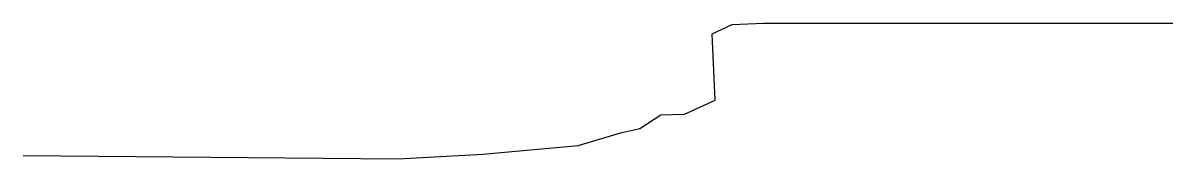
# Model space of a CAD drawing. Header units: metres. Extents: x -2 to 350, y 871 to 913.
import ezdxf

# ---------------------------------------------------------------- set-up
doc = ezdxf.new("R2010")
doc.units = ezdxf.units.M

msp = doc.modelspace()

# ---------------------------------------------------------------- linework, layer by layer
msp.add_lwpolyline([(-1.74709, 872.47422), (112.97837, 871.44329), (138.89351, 872.8866), (168.01165, 875.56701), (181.40599, 879.48454), (186.93844, 880.72165), (193.34442, 884.84536), (200.62395, 885.05155), (209.94177, 889.38144), (209.06822, 909.58763), (215.18302, 912.47423), (224.79201, 912.8866), (350, 912.8866)])

doc.saveas('drawing.dxf')
